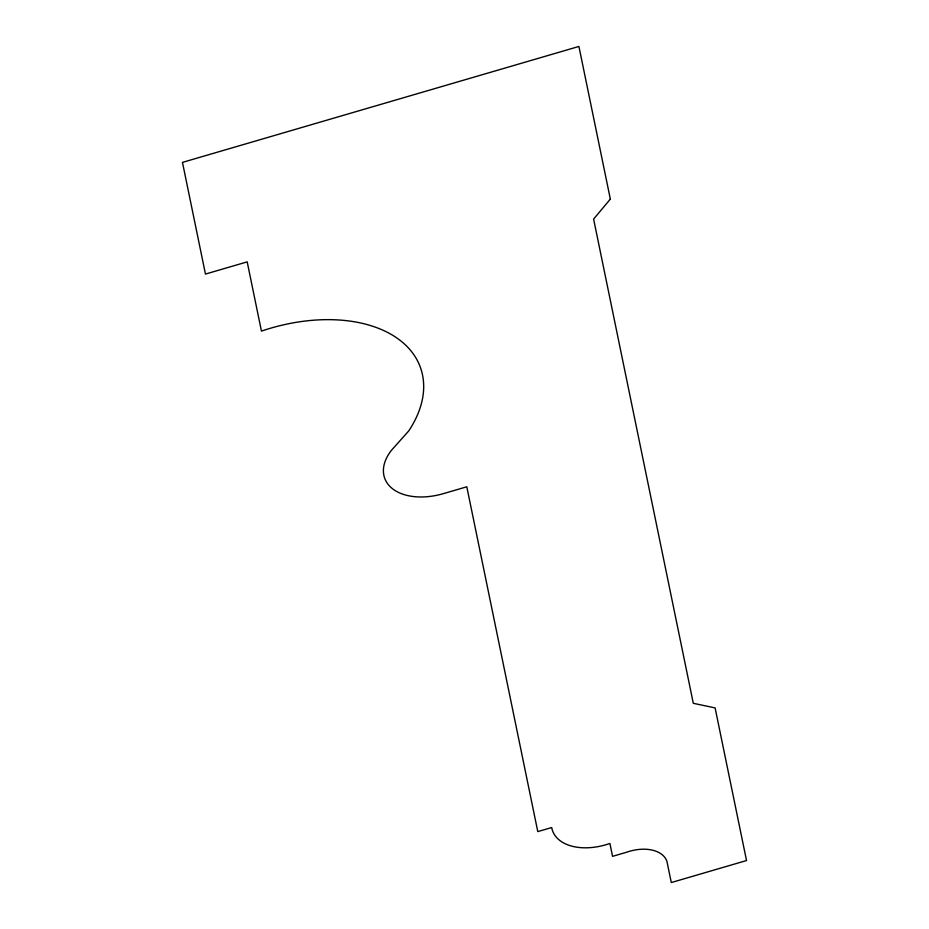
<?xml version="1.0" encoding="UTF-8"?>
<svg xmlns="http://www.w3.org/2000/svg" width="929" height="929" viewBox="0 0 929 929"><rect width="100%" height="100%" fill="white"/><g stroke="black" fill="none" stroke-linecap="round" stroke-linejoin="round"><path stroke-width="1.39" d="M610.341 199.096L593.608 219.081L693.301 703.299L715.109 707.91L746.533 860.544L671.295 882.55L666.929 861.346A35.081 21.878 -19.3 0 0 626.343 852.311L612.548 856.341L609.9 843.462A49.783 31.052 -19.3 0 1 551.698 827.542L537.786 831.606L466.799 486.796L443.957 493.473A54.916 34.257 -19.3 0 1 392.003 488.329A54.916 34.257 -19.3 0 1 391.446 450.31L408.679 430.998A139.954 87.314 -19.3 0 0 396.253 337.575A139.954 87.314 -19.3 0 0 261.444 331.107L247.195 261.873L205.46 274.067L182.467 162.389L578.918 46.45L610.341 199.096"/></g></svg>
